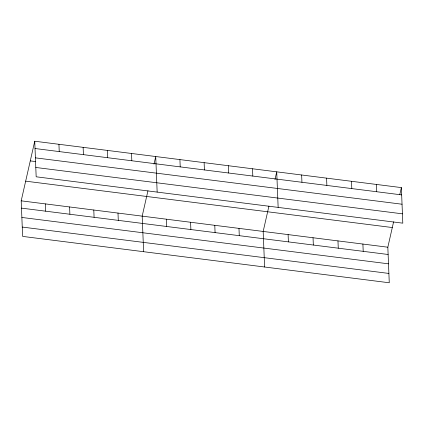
<?xml version="1.0" encoding="UTF-8"?>
<svg xmlns="http://www.w3.org/2000/svg" width="424" height="424" viewBox="0 0 424 424"><rect width="100%" height="100%" fill="white"/><g stroke="black" fill="none" stroke-linecap="round" stroke-linejoin="round"><path stroke-width="0.64" d="M393.599 221.837L387.833 247.208L389.264 282.771L22.626 236.396L21.2 200.833L34.736 141.229L401.374 187.604L402.8 223.167L36.167 176.792L34.736 141.229M147.95 190.768L142.188 216.139L143.619 251.697M153.997 164.146L155.725 156.536L157.156 192.093M268.943 206.075L263.177 231.44L264.608 267.003M274.985 179.453L276.718 171.837L278.144 207.4M399.784 194.584L401.374 187.604M35.028 148.522L401.666 194.897M35.404 157.85L402.037 204.225M30.268 160.903L35.499 161.56M35.791 167.464L402.424 213.834M25.668 181.165L392.301 227.54M21.2 200.833L387.833 247.208M21.491 208.126L388.13 254.495M21.868 217.454L388.501 263.829M22.255 227.068L388.888 273.438M376.443 184.451L376.735 191.743M362.902 244.054L363.198 251.342M351.512 181.297L351.803 188.59M337.97 240.901L338.267 248.194M326.581 178.144L326.872 185.436M313.039 237.747L313.336 245.04M301.649 174.99L301.941 182.283M288.108 234.594L288.405 241.887M252.519 168.779L252.81 176.066M238.982 228.382L239.274 235.67M228.319 165.715L228.61 173.008M214.782 225.319L215.074 232.612M204.124 162.657L204.416 169.945M190.588 222.261L190.88 229.548M179.924 159.594L180.216 166.886M166.388 219.197L166.68 226.49M131.53 153.472L131.822 160.765M117.994 213.076L118.285 220.369M107.33 150.414L107.622 157.702M93.794 210.018L94.086 217.305M83.13 147.351L83.427 154.643M69.594 206.954L69.891 214.247M58.936 144.293L59.228 151.58M45.4 203.896L45.691 211.184"/></g></svg>
